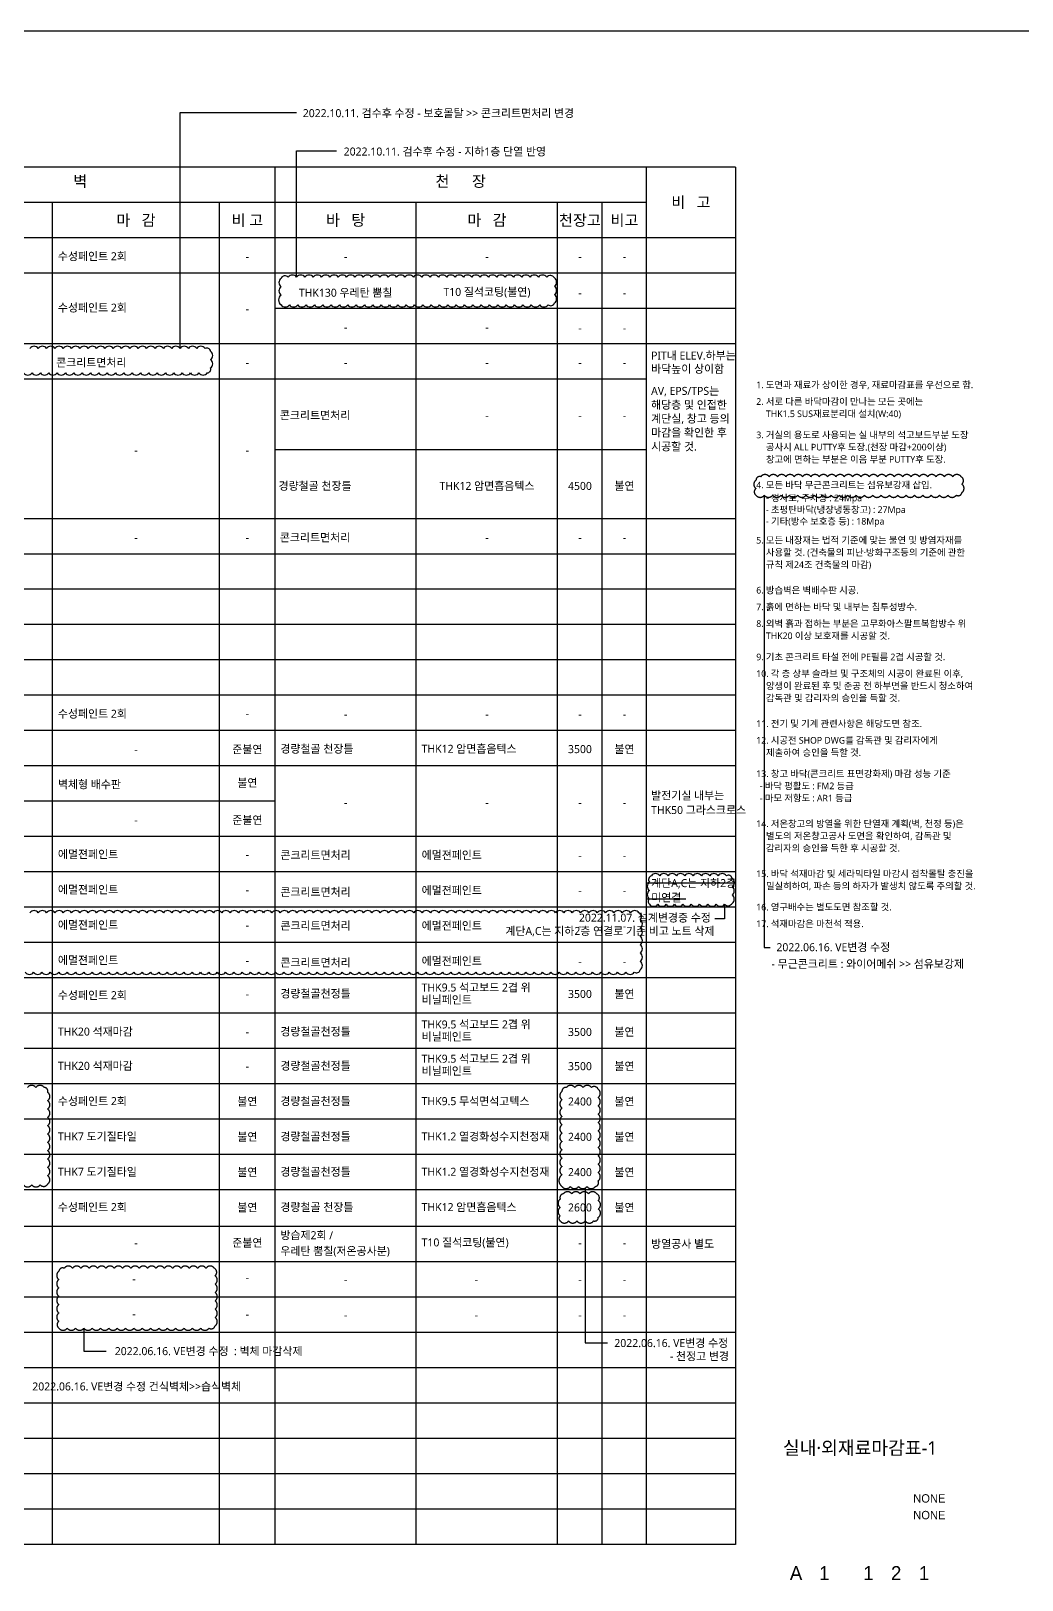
# Model space of a CAD drawing. Header units: millimetres. Extents: x 14892468 to 15300900, y -3565850 to -3401345.
# Drawn here: x 15115226 to 15118790, y -3406918 to -3401345 of the extents above; entities that cross this region are included whole.
import ezdxf
from ezdxf.enums import TextEntityAlignment as Align

# ---------------------------------------------------------------- set-up
doc = ezdxf.new("R2010")
doc.units = ezdxf.units.MM
doc.header["$LTSCALE"] = 100
doc.header["$MEASUREMENT"] = 0
doc.linetypes.add('ACAD_ISO03W100', pattern=[30, 12, -18])
doc.layers.get('0').update_dxf_attribs({"linetype": 'CONTINUOUS'})
doc.layers.get('Defpoints').update_dxf_attribs({"color": 171, "linetype": 'CONTINUOUS'})
for name, color, linetype in [('2', 7, 'CONTINUOUS'), ('9', 2, 'CONTINUOUS'), ('sol', 254, 'CONTINUOUS'), ('TEXT', 3, 'CONTINUOUS'), ('TEXT(MIN)', 7, 'CONTINUOUS'), ('TEXT-TITLE', 6, 'CONTINUOUS'), ('TEXT-기입', 6, 'CONTINUOUS')]:
    doc.layers.add(name, color=color, linetype=linetype)
doc.layers.add('check', color=30, linetype='CONTINUOUS', plot=False)
doc.layers.add('VE변경사항적용-20220616', color=10, linetype='CONTINUOUS', plot=False)
doc.styles.add('CGS', font='cgse', dxfattribs={"bigfont": 'cgs'})
doc.styles.add('나눔바른고딕', font='NanumBarunGothic.ttf')

# ---------------------------------------------------------------- blocks, each defined once
blk = doc.blocks.new('gfdeafdsaf')
at = {"layer": 'TEXT(MIN)', "style": '나눔바른고딕'}
for s, p in [('1. 도면과 재료가 상이한 경우, 재료마감표를 우선으로 함.', (15502606, -2335323)), ('2. 서로 다른 바닥마감이 만나는 모든 곳에는', (15502606, -2338323)), ('THK1.5 SUS재료분리대 설치(W:40)', (15504346, -2340523)), ('3. 거실의 용도로 사용되는 실 내부의 석고보드부분 도장', (15502606, -2344323)), ('공사시 ALL PUTTY후 도장.(천장 마감+200이상)', (15504346, -2346523)), ('창고에 면하는 부분은 이음 부분 PUTTY후 도장.', (15504346, -2348723)), ('4. 모든 바닥 무근콘크리트는 섬유보강재 삽입.', (15502606, -2353323)), ('- 경사로, 주차장 : 24Mpa', (15504346, -2355666)), ('- 초평탄바닥(냉장냉동창고) : 27Mpa', (15504346, -2357766)), ('- 기타(방수 보호층 등) : 18Mpa', (15504346, -2359866)), ('5. 모든 내장재는 법적 기준에 맞는 불연 및 방염자재를', (15502606, -2363266)), ('사용할 것. (건축물의 피난·방화구조등의 기준에 관한', (15504346, -2365466)), ('규칙 제24조 건축물의 마감)', (15504346, -2367666)), ('6. 방습벽은 벽배수판 시공.', (15502606, -2372266)), ('7. 흙에 면하는 바닥 및 내부는 침투성방수.', (15502606, -2375266)), ('8. 외벽 흙과 접하는 부분은 고무화아스팔트복합방수 위', (15502606, -2378266)), ('THK20 이상 보호재를 시공할 것.', (15504346, -2380466)), ('9. 기초 콘크리트 타설 전에 PE필름 2겹 시공할 것.', (15502606, -2384266)), ('10. 각 층 상부 슬라브 및 구조체의 시공이 완료된 이후,', (15502606, -2387266)), ('감독관 및 감리자의 승인을 득할 것.', (15504346, -2391666)), ('양생이 완료된 후 및 준공 전 하부면을 반드시 청소하여', (15504346, -2389466)), ('11. 전기 및 기계 관련사항은 해당도면 참조.', (15502606, -2396266)), ('12. 시공전 SHOP DWG를 감독관 및 감리자에게', (15502606, -2399266)), ('제출하여 승인을 득할 것.', (15504346, -2401466)), ('13. 창고 바닥(콘크리트 표면강화제) 마감 성능 기준', (15502606, -2405266)), ('- 바닥 평활도 : FM2 등급', (15503239, -2407466)), ('- 마모 저항도 : AR1 등급', (15503239, -2409666)), ('14. 저온창고의 방열을 위한 단열재 계획(벽, 천정 등)은', (15502606, -2414266)), ('별도의 저온창고공사 도면을 확인하여, 감독관 및 ', (15504346, -2416466)), ('감리자의 승인을 득한 후 시공할 것.', (15504346, -2418666)), ('15. 바닥 석재마감 및 세라믹타일 마감시 접착몰탈 충진을', (15502606, -2423266)), ('밀실히하여, 파손 등의 하자가 발생치 않도록 주의할 것.', (15504346, -2425466)), ('16. 영구배수는 별도도면 참조할 것.', (15502606, -2429266)), ('17. 석재마감은 마천석 적용.', (15502606, -2432266))]:
    blk.add_text(s, height=1200, dxfattribs=at).set_placement(p, align=Align.MIDDLE_LEFT)

msp = doc.modelspace()

# ---------------------------------------------------------------- linework, layer by layer
at = {"layer": '2'}
for p, q in [((15116104, -3406790.5), (15116104, -3401835.2)), ((15117440, -3406790.5), (15117440, -3401835.2)), ((15117440, -3401962.2), (15111904, -3401962.2)), ((15115304, -3406790.5), (15115304, -3401962.2)), ((15115904, -3406790.5), (15115904, -3401962.2)), ((15116612, -3406790.5), (15116612, -3401962.2)), ((15117120, -3406790.5), (15117120, -3401962.2)), ((15117280, -3406790.5), (15117280, -3401962.2)), ((15117760, -3402089.3), (15110795.5, -3402089.3)), ((15117760, -3403735.2), (15110795.5, -3403735.2))]:
    msp.add_line(p, q, dxfattribs=at)
at = {"layer": '9'}
for p, q in [((15117760, -3401835.2), (15110795.5, -3401835.2)), ((15117760, -3406790.5), (15110795.5, -3406790.5))]:
    msp.add_line(p, q, dxfattribs=at)
at = {"layer": 'check'}
for p, q in [((15115762.3, -3402487.5), (15115762.3, -3401638.5)), ((15115762.3, -3401638.5), (15116181.3, -3401638.5)), ((15116181.3, -3402231.1), (15116181.3, -3401776.6)), ((15116181.3, -3401776.6), (15116324.6, -3401776.6)), ((15117720.5, -3404486.7), (15117720.5, -3404539)), ((15117720.5, -3404539), (15117686.1, -3404539))]:
    msp.add_line(p, q, dxfattribs=at)
for points in [[(15116125.6, -3402330.3, 0.520567), (15116155.6, -3402330.3, 0.520567), (15116185.6, -3402330.3, 0.520567), (15116215.6, -3402330.3, 0.520567), (15116245.6, -3402330.3, 0.520567), (15116275.6, -3402330.3, 0.520567), (15116305.6, -3402330.3, 0.520567), (15116335.6, -3402330.3, 0.520567), (15116365.6, -3402330.3, 0.520567), (15116395.6, -3402330.3, 0.520567), (15116425.6, -3402330.3, 0.520567), (15116455.6, -3402330.3, 0.520567), (15116485.6, -3402330.3, 0.520567), (15116515.6, -3402330.3, 0.520567), (15116545.6, -3402330.3, 0.520567), (15116575.6, -3402330.3, 0.520567), (15116605.6, -3402330.3, 0.520567), (15116635.6, -3402330.3, 0.520567), (15116665.6, -3402330.3, 0.520567), (15116695.6, -3402330.3, 0.520567), (15116725.6, -3402330.3, 0.520567), (15116755.6, -3402330.3, 0.520567), (15116785.6, -3402330.3, 0.520567), (15116815.6, -3402330.3, 0.520567), (15116845.6, -3402330.3, 0.520567), (15116875.6, -3402330.3, 0.520567), (15116905.6, -3402330.3, 0.520567), (15116935.6, -3402330.3, 0.520567), (15116965.6, -3402330.3, 0.520567), (15116995.6, -3402330.3, 0.520567), (15117025.6, -3402330.3, 0.520567), (15117055.6, -3402330.3, 0.520567), (15117085.6, -3402330.3, 0.520567), (15117108.8, -3402323.6, 0.520567), (15117108.8, -3402293.6, 0.520567), (15117108.8, -3402263.6, 0.520567), (15117108.8, -3402233.6, 0.520567), (15117081.3, -3402231.1, 0.520567), (15117051.3, -3402231.1, 0.520567), (15117021.3, -3402231.1, 0.520567), (15116991.3, -3402231.1, 0.520567), (15116961.3, -3402231.1, 0.520567), (15116931.3, -3402231.1, 0.520567), (15116901.3, -3402231.1, 0.520567), (15116871.3, -3402231.1, 0.520567), (15116841.3, -3402231.1, 0.520567), (15116811.3, -3402231.1, 0.520567), (15116781.3, -3402231.1, 0.520567), (15116751.3, -3402231.1, 0.520567), (15116721.3, -3402231.1, 0.520567), (15116691.3, -3402231.1, 0.520567), (15116661.3, -3402231.1, 0.520567), (15116631.3, -3402231.1, 0.520567), (15116601.3, -3402231.1, 0.520567), (15116571.3, -3402231.1, 0.520567), (15116541.3, -3402231.1, 0.520567), (15116511.3, -3402231.1, 0.520567), (15116481.3, -3402231.1, 0.520567), (15116451.3, -3402231.1, 0.520567), (15116421.3, -3402231.1, 0.520567), (15116391.3, -3402231.1, 0.520567), (15116361.3, -3402231.1, 0.520567), (15116331.3, -3402231.1, 0.520567), (15116301.3, -3402231.1, 0.520567), (15116271.3, -3402231.1, 0.520567), (15116241.3, -3402231.1, 0.520567), (15116211.3, -3402231.1, 0.520567), (15116181.3, -3402231.1, 0.520567), (15116151.3, -3402231.1, 0.520567), (15116125.6, -3402235.4, 0.520567), (15116125.6, -3402265.4, 0.520567), (15116125.6, -3402295.4, 0.520567)], [(15117450.5, -3404486.7, 0.520567), (15117480.5, -3404486.7, 0.520567), (15117510.5, -3404486.7, 0.520567), (15117540.5, -3404486.7, 0.520567), (15117570.5, -3404486.7, 0.520567), (15117600.5, -3404486.7, 0.520567), (15117630.5, -3404486.7, 0.520567), (15117660.5, -3404486.7, 0.520567), (15117690.5, -3404486.7, 0.520567), (15117720.5, -3404486.7, 0.520567), (15117747.7, -3404483.9, 0.520567), (15117747.7, -3404453.9, 0.520567), (15117747.7, -3404423.9, 0.520567), (15117747.7, -3404393.9, 0.520567), (15117727.2, -3404384.4, 0.520567), (15117697.2, -3404384.4, 0.520567), (15117667.2, -3404384.4, 0.520567), (15117637.2, -3404384.4, 0.520567), (15117607.2, -3404384.4, 0.520567), (15117577.2, -3404384.4, 0.520567), (15117547.2, -3404384.4, 0.520567), (15117517.2, -3404384.4, 0.520567), (15117487.2, -3404384.4, 0.520567), (15117457.2, -3404384.4, 0.520567), (15117450.5, -3404407.6, 0.520567), (15117450.5, -3404437.6, 0.520567), (15117450.5, -3404467.6, 0.520567)]]:
    msp.add_lwpolyline(points, format="xyb", close=True, dxfattribs=at)
for points in [[(15115200, -3402575.4, 0.520567), (15115230, -3402575.4, 0.520567), (15115260, -3402575.4, 0.520567), (15115290, -3402575.4, 0.520567), (15115320, -3402575.4, 0.520567), (15115350, -3402575.4, 0.520567), (15115380, -3402575.4, 0.520567), (15115410, -3402575.4, 0.520567), (15115440, -3402575.4, 0.520567), (15115470, -3402575.4, 0.520567), (15115500, -3402575.4, 0.520567), (15115530, -3402575.4, 0.520567), (15115560, -3402575.4, 0.520567), (15115590, -3402575.4, 0.520567), (15115620, -3402575.4, 0.520567), (15115650, -3402575.4, 0.520567), (15115680, -3402575.4, 0.520567), (15115710, -3402575.4, 0.520567), (15115740, -3402575.4, 0.520567), (15115770, -3402575.4, 0.520567), (15115800, -3402575.4, 0.520567), (15115830, -3402575.4, 0.520567), (15115860, -3402575.4, 0.520567), (15115872.3, -3402557.6, 0.520567), (15115872.3, -3402527.6, 0.520567), (15115872.3, -3402497.6, 0.520567), (15115852.3, -3402487.5, 0.520567), (15115822.3, -3402487.5, 0.520567), (15115792.3, -3402487.5, 0.520567), (15115762.3, -3402487.5, 0.520567), (15115732.3, -3402487.5, 0.520567), (15115702.3, -3402487.5, 0.520567), (15115672.3, -3402487.5, 0.520567), (15115642.3, -3402487.5, 0.520567), (15115612.3, -3402487.5, 0.520567), (15115582.3, -3402487.5, 0.520567), (15115552.3, -3402487.5, 0.520567), (15115522.3, -3402487.5, 0.520567), (15115492.3, -3402487.5, 0.520567), (15115462.3, -3402487.5, 0.520567), (15115432.3, -3402487.5, 0.520567), (15115402.3, -3402487.5, 0.520567), (15115372.3, -3402487.5, 0.520567), (15115342.3, -3402487.5, 0.520567), (15115312.3, -3402487.5, 0.520567), (15115282.3, -3402487.5, 0.520567), (15115252.3, -3402487.5, 0.520567), (15115222.3, -3402487.5, 0.520567)], [(15115205.9, -3404731.6, 0.520567), (15115235.9, -3404731.6, 0.520567), (15115265.9, -3404731.6, 0.520567), (15115295.9, -3404731.6, 0.520567), (15115325.9, -3404731.6, 0.520567), (15115355.9, -3404731.6, 0.520567), (15115385.9, -3404731.6, 0.520567), (15115415.9, -3404731.6, 0.520567), (15115445.9, -3404731.6, 0.520567), (15115475.9, -3404731.6, 0.520567), (15115505.9, -3404731.6, 0.520567), (15115535.9, -3404731.6, 0.520567), (15115565.9, -3404731.6, 0.520567), (15115595.9, -3404731.6, 0.520567), (15115625.9, -3404731.6, 0.520567), (15115655.9, -3404731.6, 0.520567), (15115685.9, -3404731.6, 0.520567), (15115715.9, -3404731.6, 0.520567), (15115745.9, -3404731.6, 0.520567), (15115775.9, -3404731.6, 0.520567), (15115805.9, -3404731.6, 0.520567), (15115835.9, -3404731.6, 0.520567), (15115865.9, -3404731.6, 0.520567), (15115895.9, -3404731.6, 0.520567), (15115925.9, -3404731.6, 0.520567), (15115955.9, -3404731.6, 0.520567), (15115985.9, -3404731.6, 0.520567), (15116015.9, -3404731.6, 0.520567), (15116045.9, -3404731.6, 0.520567), (15116075.9, -3404731.6, 0.520567), (15116105.9, -3404731.6, 0.520567), (15116135.9, -3404731.6, 0.520567), (15116165.9, -3404731.6, 0.520567), (15116195.9, -3404731.6, 0.520567), (15116225.9, -3404731.6, 0.520567), (15116255.9, -3404731.6, 0.520567), (15116285.9, -3404731.6, 0.520567), (15116315.9, -3404731.6, 0.520567), (15116345.9, -3404731.6, 0.520567), (15116375.9, -3404731.6, 0.520567), (15116405.9, -3404731.6, 0.520567), (15116435.9, -3404731.6, 0.520567), (15116465.9, -3404731.6, 0.520567), (15116495.9, -3404731.6, 0.520567), (15116525.9, -3404731.6, 0.520567), (15116555.9, -3404731.6, 0.520567), (15116585.9, -3404731.6, 0.520567), (15116615.9, -3404731.6, 0.520567), (15116645.9, -3404731.6, 0.520567), (15116675.9, -3404731.6, 0.520567), (15116705.9, -3404731.6, 0.520567), (15116735.9, -3404731.6, 0.520567), (15116765.9, -3404731.6, 0.520567), (15116795.9, -3404731.6, 0.520567), (15116825.9, -3404731.6, 0.520567), (15116855.9, -3404731.6, 0.520567), (15116885.9, -3404731.6, 0.520567), (15116915.9, -3404731.6, 0.520567), (15116945.9, -3404731.6, 0.520567), (15116975.9, -3404731.6, 0.520567), (15117005.9, -3404731.6, 0.520567), (15117035.9, -3404731.6, 0.520567), (15117065.9, -3404731.6, 0.520567), (15117095.9, -3404731.6, 0.520567), (15117125.9, -3404731.6, 0.520567), (15117155.9, -3404731.6, 0.520567), (15117185.9, -3404731.6, 0.520567), (15117215.9, -3404731.6, 0.520567), (15117245.9, -3404731.6, 0.520567), (15117275.9, -3404731.6, 0.520567), (15117305.9, -3404731.6, 0.520567), (15117335.9, -3404731.6, 0.520567), (15117365.9, -3404731.6, 0.520567), (15117395.9, -3404731.6, 0.520567), (15117417.2, -3404722.9, 0.520567), (15117417.2, -3404692.9, 0.520567), (15117417.2, -3404662.9, 0.520567), (15117417.2, -3404632.9, 0.520567), (15117417.2, -3404602.9, 0.520567), (15117417.2, -3404572.9, 0.520567), (15117417.2, -3404542.9, 0.520567), (15117412.5, -3404517.6, 0.520567), (15117382.5, -3404517.6, 0.520567), (15117352.5, -3404517.6, 0.520567), (15117322.5, -3404517.6, 0.520567), (15117292.5, -3404517.6, 0.520567), (15117262.5, -3404517.6, 0.520567), (15117232.5, -3404517.6, 0.520567), (15117202.5, -3404517.6, 0.520567), (15117172.5, -3404517.6, 0.520567), (15117142.5, -3404517.6, 0.520567), (15117112.5, -3404517.6, 0.520567), (15117082.5, -3404517.6, 0.520567), (15117052.5, -3404517.6, 0.520567), (15117022.5, -3404517.6, 0.520567), (15116992.5, -3404517.6, 0.520567), (15116962.5, -3404517.6, 0.520567), (15116932.5, -3404517.6, 0.520567), (15116902.5, -3404517.6, 0.520567), (15116872.5, -3404517.6, 0.520567), (15116842.5, -3404517.6, 0.520567), (15116812.5, -3404517.6, 0.520567), (15116782.5, -3404517.6, 0.520567), (15116752.5, -3404517.6, 0.520567), (15116722.5, -3404517.6, 0.520567), (15116692.5, -3404517.6, 0.520567), (15116662.5, -3404517.6, 0.520567), (15116632.5, -3404517.6, 0.520567), (15116602.5, -3404517.6, 0.520567), (15116572.5, -3404517.6, 0.520567), (15116542.5, -3404517.6, 0.520567), (15116512.5, -3404517.6, 0.520567), (15116482.5, -3404517.6, 0.520567), (15116452.5, -3404517.6, 0.520567), (15116422.5, -3404517.6, 0.520567), (15116392.5, -3404517.6, 0.520567), (15116362.5, -3404517.6, 0.520567), (15116332.5, -3404517.6, 0.520567), (15116302.5, -3404517.6, 0.520567), (15116272.5, -3404517.6, 0.520567), (15116242.5, -3404517.6, 0.520567), (15116212.5, -3404517.6, 0.520567), (15116182.5, -3404517.6, 0.520567), (15116152.5, -3404517.6, 0.520567), (15116122.5, -3404517.6, 0.520567), (15116092.5, -3404517.6, 0.520567), (15116062.5, -3404517.6, 0.520567), (15116032.5, -3404517.6, 0.520567), (15116002.5, -3404517.6, 0.520567), (15115972.5, -3404517.6, 0.520567), (15115942.5, -3404517.6, 0.520567), (15115912.5, -3404517.6, 0.520567), (15115882.5, -3404517.6, 0.520567), (15115852.5, -3404517.6, 0.520567), (15115822.5, -3404517.6, 0.520567), (15115792.5, -3404517.6, 0.520567), (15115762.5, -3404517.6, 0.520567), (15115732.5, -3404517.6, 0.520567), (15115702.5, -3404517.6, 0.520567), (15115672.5, -3404517.6, 0.520567), (15115642.5, -3404517.6, 0.520567), (15115612.5, -3404517.6, 0.520567), (15115582.5, -3404517.6, 0.520567), (15115552.5, -3404517.6, 0.520567), (15115522.5, -3404517.6, 0.520567), (15115492.5, -3404517.6, 0.520567), (15115462.5, -3404517.6, 0.520567), (15115432.5, -3404517.6, 0.520567), (15115402.5, -3404517.6, 0.520567), (15115372.5, -3404517.6, 0.520567), (15115342.5, -3404517.6, 0.520567), (15115312.5, -3404517.6, 0.520567), (15115282.5, -3404517.6, 0.520567), (15115252.5, -3404517.6, 0.520567), (15115222.5, -3404517.6, 0.520567)]]:
    msp.add_lwpolyline(points, format="xyb", dxfattribs=at)
at = {"layer": 'Defpoints', "ltscale": 0.1}
for p, q in [((14893166, -3401345.2), (15300899.7, -3401345.2)), ((15117760, -3401835.2), (15117760, -3406790.5))]:
    msp.add_line(p, q, dxfattribs=at)
at = {"layer": 'Defpoints'}
for p, q in [((15117440, -3404410.2), (15117760, -3404410.2)), ((15117440, -3404467), (15117580.7, -3404467))]:
    msp.add_line(p, q, dxfattribs=at)
at = {"layer": 'sol', "color": 8}
for p, q in [((15117760, -3402216.3), (15111100, -3402216.3)), ((15117760, -3402343.4), (15116104, -3402343.4)), ((15117760, -3402470.5), (15111100, -3402470.5)), ((15117440, -3402597.5), (15111100, -3402597.5)), ((15117440, -3402851.6), (15116104, -3402851.6)), ((15117760, -3403099.9), (15111100, -3403099.9)), ((15117760, -3403227), (15111100, -3403227)), ((15117760, -3403354), (15111100, -3403354)), ((15117760, -3403481.1), (15111100, -3403481.1)), ((15117760, -3403608.1), (15111100, -3403608.1)), ((15117760, -3403862.2), (15111100, -3403862.2)), ((15117760, -3403989.3), (15111100, -3403989.3)), ((15116104, -3404116.4), (15111100, -3404116.4)), ((15117760, -3404243.4), (15111100, -3404243.4)), ((15117760, -3404370.5), (15111504, -3404370.5)), ((15117760, -3404497.5), (15111504, -3404497.5)), ((15117760, -3404624.6), (15111504, -3404624.6)), ((15117760, -3404751.7), (15111100, -3404751.7)), ((15117760, -3404878.7), (15111904, -3404878.7)), ((15117760, -3405005.8), (15111100, -3405005.8)), ((15117760, -3405132.8), (15111100, -3405132.8)), ((15117760, -3405259.9), (15111504, -3405259.9)), ((15117760, -3405387), (15111100, -3405387)), ((15117760, -3405514), (15111100, -3405514)), ((15117760, -3405646.9), (15111100, -3405646.9)), ((15117760, -3405774), (15111100, -3405774)), ((15117760, -3405901.1), (15111100, -3405901.1)), ((15117760, -3406028.1), (15111100, -3406028.1)), ((15117760, -3406155.2), (15111100, -3406155.2)), ((15117760, -3406282.2), (15111100, -3406282.2)), ((15117760, -3406409.3), (15111100, -3406409.3)), ((15117760, -3406536.4), (15111100, -3406536.4)), ((15117760, -3406663.4), (15111100, -3406663.4))]:
    msp.add_line(p, q, dxfattribs=at)
at = {"layer": 'VE변경사항적용-20220616', "linetype": 'ACAD_ISO03W100'}
for points in [[(15117833.5, -3403015.3, 0.520567), (15117863.5, -3403015.3, 0.520567), (15117893.5, -3403015.3, 0.520567), (15117923.5, -3403015.3, 0.520567), (15117953.5, -3403015.3, 0.520567), (15117983.5, -3403015.3, 0.520567), (15118013.5, -3403015.3, 0.520567), (15118043.5, -3403015.3, 0.520567), (15118073.5, -3403015.3, 0.520567), (15118103.5, -3403015.3, 0.520567), (15118133.5, -3403015.3, 0.520567), (15118163.5, -3403015.3, 0.520567), (15118193.5, -3403015.3, 0.520567), (15118223.5, -3403015.3, 0.520567), (15118253.5, -3403015.3, 0.520567), (15118283.5, -3403015.3, 0.520567), (15118313.5, -3403015.3, 0.520567), (15118343.5, -3403015.3, 0.520567), (15118373.5, -3403015.3, 0.520567), (15118403.5, -3403015.3, 0.520567), (15118433.5, -3403015.3, 0.520567), (15118463.5, -3403015.3, 0.520567), (15118493.5, -3403015.3, 0.520567), (15118523.5, -3403015.3, 0.520567), (15118553.5, -3403015.3, 0.520567), (15118574, -3403005.8, 0.520567), (15118574, -3402975.8, 0.520567), (15118571, -3402948.8, 0.520567), (15118541, -3402948.8, 0.520567), (15118511, -3402948.8, 0.520567), (15118481, -3402948.8, 0.520567), (15118451, -3402948.8, 0.520567), (15118421, -3402948.8, 0.520567), (15118391, -3402948.8, 0.520567), (15118361, -3402948.8, 0.520567), (15118331, -3402948.8, 0.520567), (15118301, -3402948.8, 0.520567), (15118271, -3402948.8, 0.520567), (15118241, -3402948.8, 0.520567), (15118211, -3402948.8, 0.520567), (15118181, -3402948.8, 0.520567), (15118151, -3402948.8, 0.520567), (15118121, -3402948.8, 0.520567), (15118091, -3402948.8, 0.520567), (15118061, -3402948.8, 0.520567), (15118031, -3402948.8, 0.520567), (15118001, -3402948.8, 0.520567), (15117971, -3402948.8, 0.520567), (15117941, -3402948.8, 0.520567), (15117911, -3402948.8, 0.520567), (15117881, -3402948.8, 0.520567), (15117851, -3402948.8, 0.520567), (15117833.5, -3402961.3, 0.520567), (15117833.5, -3402991.3, 0.520567)], [(15117135.8, -3405502.4, 0.520567), (15117165.8, -3405502.4, 0.520567), (15117195.8, -3405502.4, 0.520567), (15117225.8, -3405502.4, 0.520567), (15117255.8, -3405502.4, 0.520567), (15117265.9, -3405482.5, 0.520567), (15117265.9, -3405452.5, 0.520567), (15117265.9, -3405422.5, 0.520567), (15117265.9, -3405392.5, 0.520567), (15117265.9, -3405362.5, 0.520567), (15117265.9, -3405332.5, 0.520567), (15117265.9, -3405302.5, 0.520567), (15117265.9, -3405272.5, 0.520567), (15117265.9, -3405242.5, 0.520567), (15117265.9, -3405212.5, 0.520567), (15117265.9, -3405182.5, 0.520567), (15117265.9, -3405152.5, 0.520567), (15117241.8, -3405146.6, 0.520567), (15117211.8, -3405146.6, 0.520567), (15117181.8, -3405146.6, 0.520567), (15117151.8, -3405146.6, 0.520567), (15117135.8, -3405160.6, 0.520567), (15117135.8, -3405190.6, 0.520567), (15117135.8, -3405220.6, 0.520567), (15117135.8, -3405250.6, 0.520567), (15117135.8, -3405280.6, 0.520567), (15117135.8, -3405310.6, 0.520567), (15117135.8, -3405340.6, 0.520567), (15117135.8, -3405370.6, 0.520567), (15117135.8, -3405400.6, 0.520567), (15117135.8, -3405430.6, 0.520567), (15117135.8, -3405460.6, 0.520567)], [(15117129.5, -3405626.4, 0.520567), (15117159.5, -3405626.4, 0.520567), (15117189.5, -3405626.4, 0.520567), (15117219.5, -3405626.4, 0.520567), (15117249.5, -3405626.4, 0.520567), (15117266.5, -3405613.4, 0.520567), (15117266.5, -3405583.4, 0.520567), (15117266.5, -3405553.4, 0.520567), (15117260.8, -3405529.1, 0.520567), (15117230.8, -3405529.1, 0.520567), (15117200.8, -3405529.1, 0.520567), (15117170.8, -3405529.1, 0.520567), (15117140.8, -3405529.1, 0.520567), (15117129.5, -3405547.9, 0.520567), (15117129.5, -3405577.9, 0.520567), (15117129.5, -3405607.9, 0.520567)], [(15115326.6, -3406012, 0.520567), (15115356.6, -3406012, 0.520567), (15115386.6, -3406012, 0.520567), (15115416.6, -3406012, 0.520567), (15115446.6, -3406012, 0.520567), (15115476.6, -3406012, 0.520567), (15115506.6, -3406012, 0.520567), (15115536.6, -3406012, 0.520567), (15115566.6, -3406012, 0.520567), (15115596.6, -3406012, 0.520567), (15115626.6, -3406012, 0.520567), (15115656.6, -3406012, 0.520567), (15115686.6, -3406012, 0.520567), (15115716.6, -3406012, 0.520567), (15115746.6, -3406012, 0.520567), (15115776.6, -3406012, 0.520567), (15115806.6, -3406012, 0.520567), (15115836.6, -3406012, 0.520567), (15115866.6, -3406012, 0.520567), (15115888.5, -3406003.9, 0.520567), (15115888.5, -3405973.9, 0.520567), (15115888.5, -3405943.9, 0.520567), (15115888.5, -3405913.9, 0.520567), (15115888.5, -3405883.9, 0.520567), (15115888.5, -3405853.9, 0.520567), (15115888.5, -3405823.9, 0.520567), (15115885.7, -3405796.7, 0.520567), (15115855.7, -3405796.7, 0.520567), (15115825.7, -3405796.7, 0.520567), (15115795.7, -3405796.7, 0.520567), (15115765.7, -3405796.7, 0.520567), (15115735.7, -3405796.7, 0.520567), (15115705.7, -3405796.7, 0.520567), (15115675.7, -3405796.7, 0.520567), (15115645.7, -3405796.7, 0.520567), (15115615.7, -3405796.7, 0.520567), (15115585.7, -3405796.7, 0.520567), (15115555.7, -3405796.7, 0.520567), (15115525.7, -3405796.7, 0.520567), (15115495.7, -3405796.7, 0.520567), (15115465.7, -3405796.7, 0.520567), (15115435.7, -3405796.7, 0.520567), (15115405.7, -3405796.7, 0.520567), (15115375.7, -3405796.7, 0.520567), (15115345.7, -3405796.7, 0.520567), (15115326.6, -3405807.5, 0.520567), (15115326.6, -3405837.5, 0.520567), (15115326.6, -3405867.5, 0.520567), (15115326.6, -3405897.5, 0.520567), (15115326.6, -3405927.5, 0.520567), (15115326.6, -3405957.5, 0.520567), (15115326.6, -3405987.5, 0.520567)]]:
    msp.add_lwpolyline(points, format="xyb", close=True, dxfattribs=at)
at = {"layer": 'VE변경사항적용-20220616'}
for points in [[(15117863.5, -3403015.3), (15117863.5, -3404642.6), (15117884.9, -3404642.6)], [(15117219.5, -3405508), (15117219.5, -3406065.5), (15117300.1, -3406065.5)], [(15115416.6, -3406012), (15115416.6, -3406094.6), (15115497.1, -3406094.6)]]:
    msp.add_lwpolyline(points, dxfattribs=at)
at = {"layer": 'VE변경사항적용-20220616', "linetype": 'ACAD_ISO03W100'}
msp.add_lwpolyline([(15115199.3, -3405496.4, 0.520567), (15115229.3, -3405496.4, 0.520567), (15115259.3, -3405496.4, 0.520567), (15115286.5, -3405493.7, 0.520567), (15115286.5, -3405463.7, 0.520567), (15115286.5, -3405433.7, 0.520567), (15115286.5, -3405403.7, 0.520567), (15115286.5, -3405373.7, 0.520567), (15115286.5, -3405343.7, 0.520567), (15115286.5, -3405313.7, 0.520567), (15115286.5, -3405283.7, 0.520567), (15115286.5, -3405253.7, 0.520567), (15115286.5, -3405223.7, 0.520567), (15115286.5, -3405193.7, 0.520567), (15115286.5, -3405163.7, 0.520567), (15115273.8, -3405146.4, 0.520567), (15115243.8, -3405146.4, 0.520567), (15115213.8, -3405146.4, 0.520567)], format="xyb", dxfattribs=at)

# ---------------------------------------------------------------- block references
at = {"xscale": 0.01999999999999955, "yscale": 0.01999999999999955, "zscale": 0.01999999999999955}
msp.add_blockref('gfdeafdsaf', (14807782.4, -3355911.9), dxfattribs=at)

# ---------------------------------------------------------------- texts
at = {"layer": 'check', "style": '나눔바른고딕'}
for s, p in [('2022.10.11. 검수후 수정 - 보호몰탈 >> 콘크리트면처리 변경', (15116691.6, -3401640.8)), ('2022.10.11. 검수후 수정 - 지하1층 단열 반영', (15116714.7, -3401778.9)), ('2022.11.07. 설계변경중 수정', (15117434.1, -3404535.5)), ('계단A,C는 지하2층 연결로 기존 비고 노트 삭제', (15117308.2, -3404583.3))]:
    msp.add_text(s, height=28.8, dxfattribs=at).set_placement(p, align=Align.MIDDLE_CENTER)
at = {"layer": 'Defpoints', "style": '나눔바른고딕'}
for s, p in [('계단A,C는 지하2층', (15117456.4, -3404425.4)), ('미연결', (15117456.4, -3404477.5))]:
    msp.add_text(s, height=28.8, dxfattribs=at).set_placement(p)
at = {"layer": 'TEXT', "style": '나눔바른고딕'}
for s, p in [('벽', (15115403.5, -3401885.8)), ('천      장', (15116771.5, -3401885.8)), ('비   고', (15117599.7, -3401961.4)), ('마   감', (15115604.1, -3402025.9)), ('비 고', (15116004.5, -3402025.9)), ('바   탕', (15116358, -3402025.7)), ('마   감', (15116866, -3402025.7)), ('천장고', (15117200.5, -3402025.9)), ('비고', (15117360.5, -3402025.9))]:
    msp.add_text(s, height=40, dxfattribs=at).set_placement(p, align=Align.MIDDLE_CENTER)
at = {"layer": 'TEXT-TITLE', "style": '나눔바른고딕'}
msp.add_text('실내·외재료마감표-1', height=48, dxfattribs=at).set_placement((15118207.7, -3406466.9), align=Align.CENTER)
at = {"layer": 'TEXT-기입', "style": '나눔바른고딕'}
for s, p in [('수성페인트 2회', (15115323.2, -3402170.1)), ('수성페인트 2회', (15115323.2, -3402355.1)), ('PIT내 ELEV.하부는', (15117456.4, -3402527.3)), ('바닥높이 상이함', (15117456.4, -3402575.3)), ('AV, EPS/TPS는', (15117456.4, -3402654.5)), ('해당층 및 인접한', (15117456.4, -3402704.5)), ('계단실, 창고 등의', (15117456.4, -3402754.5)), ('마감을 확인한 후', (15117456.4, -3402804.5)), ('시공할 것.', (15117456.4, -3402854.5)), ('수성페인트 2회', (15115323.2, -3403816.1)), ('경량철골 천장틀', (15116123.2, -3403942.1)), ('THK12 암면흡음텍스', (15116631.2, -3403942.1)), ('벽체형 배수판', (15115323.2, -3404070.2)), ('발전기실 내부는', (15117456.4, -3404110.2)), ('THK50 그라스크로스', (15117456.4, -3404162.3)), ('에멀젼페인트', (15115323.2, -3404321.5)), ('콘크리트면처리', (15116123.2, -3404324.5)), ('에멀젼페인트', (15116631.2, -3404324.3)), ('에멀젼페인트', (15115323.2, -3404448.6)), ('콘크리트면처리', (15116123.2, -3404457.2)), ('에멀젼페인트', (15116631.2, -3404451.3)), ('에멀젼페인트', (15115323.2, -3404575.7)), ('콘크리트면처리', (15116123.2, -3404578.6)), ('에멀젼페인트', (15116631.2, -3404578.4)), ('에멀젼페인트', (15115323.2, -3404702.7)), ('에멀젼페인트', (15116631.2, -3404705.5)), ('콘크리트면처리', (15116123.2, -3404711.3)), ('THK9.5 석고보드 2겹 위', (15116631.2, -3404801)), ('수성페인트 2회', (15115323.2, -3404828.7)), ('경량철골천정틀', (15116123.2, -3404823)), ('비닐페인트', (15116631.2, -3404845)), ('THK20 석재마감', (15115323.2, -3404959.6)), ('경량철골천정틀', (15116123.2, -3404959.6)), ('THK9.5 석고보드 2겹 위', (15116631.2, -3404933.8)), ('비닐페인트', (15116631.2, -3404977.8)), ('THK20 석재마감', (15115323.2, -3405082.8)), ('경량철골천정틀', (15116123.2, -3405082.8)), ('THK9.5 석고보드 2겹 위', (15116631.2, -3405057.1)), ('비닐페인트', (15116631.2, -3405101.1)), ('수성페인트 2회', (15115323.2, -3405209.9)), ('경량철골천정틀', (15116123.2, -3405209.9)), ('THK9.5 무석면석고텍스', (15116631.2, -3405209.9)), ('THK7 도기질타일', (15115323.2, -3405336.9)), ('경량철골천정틀', (15116123.2, -3405336.9)), ('THK1.2 열경화성수지천정재', (15116631.2, -3405336.9)), ('THK7 도기질타일', (15115323.2, -3405464)), ('경량철골천정틀', (15116123.2, -3405464)), ('THK1.2 열경화성수지천정재', (15116631.2, -3405464)), ('수성페인트 2회', (15115323.2, -3405591.1)), ('경량철골 천장틀', (15116123.2, -3405591.1)), ('THK12 암면흡음텍스', (15116631.2, -3405591.1)), ('방습제2회 /', (15116123.2, -3405692.1)), ('우레탄 뿜칠(저온공사분)', (15116123.2, -3405749)), ('T10 질석코팅(불연)', (15116631.2, -3405718.1)), ('방열공사 별도', (15117456.4, -3405723.5)), ('-', (15115590.8, -3405849.2)), ('-', (15115590.8, -3405975.3))]:
    msp.add_text(s, height=28.8, dxfattribs=at).set_placement(p)
at = {"layer": 'TEXT-기입'}
for s, height, style, p in [('-', 28.8, '나눔바른고딕', (15116004.5, -3402156.9)), ('-', 28.8, '나눔바른고딕', (15116358, -3402156.9)), ('-', 28.8, '나눔바른고딕', (15116866, -3402156.9)), ('-', 28.8, '나눔바른고딕', (15117200.5, -3402156.9)), ('-', 28.8, '나눔바른고딕', (15117360.5, -3402156.9)), ('THK130 우레탄 뿜칠', 28.8, '나눔바른고딕', (15116358, -3402286.9)), ('T10 질석코팅(불연)', 28.8, '나눔바른고딕', (15116866, -3402284)), ('-', 28.8, '나눔바른고딕', (15117200.5, -3402286.9)), ('-', 28.8, '나눔바른고딕', (15117360.5, -3402286.9)), ('-', 28.8, '나눔바른고딕', (15116004.5, -3402344.9)), ('-', 28.8, '나눔바른고딕', (15116358, -3402411.1)), ('-', 28.8, '나눔바른고딕', (15116866, -3402411.1)), ('-', 28.8, '나눔바른고딕', (15117200.5, -3402414)), ('-', 28.8, '나눔바른고딕', (15117360.5, -3402414)), ('콘크리트면처리', 28.8, '나눔바른고딕', (15115443.4, -3402538.1)), ('-', 28.8, '나눔바른고딕', (15116004.5, -3402538.1)), ('-', 28.8, '나눔바른고딕', (15116358, -3402538.1)), ('-', 28.8, '나눔바른고딕', (15116866, -3402538.1)), ('-', 28.8, '나눔바른고딕', (15117200.5, -3402538.1)), ('-', 28.8, '나눔바른고딕', (15117360.5, -3402538.1)), ('콘크리트면처리', 28.8, '나눔바른고딕', (15116247.9, -3402727.8)), ('-', 28.8, '나눔바른고딕', (15116866, -3402727.8)), ('-', 28.8, '나눔바른고딕', (15117200.5, -3402727.8)), ('-', 28.8, '나눔바른고딕', (15117360.5, -3402727.8)), ('-', 28.8, '나눔바른고딕', (15115604.1, -3402853.3)), ('-', 28.8, '나눔바른고딕', (15116004.5, -3402853.3)), ('경량철골 천장틀', 28.8, '나눔바른고딕', (15116247.9, -3402982)), ('THK12 암면흡음텍스', 28.8, '나눔바른고딕', (15116866, -3402982)), ('4500', 28.8, '나눔바른고딕', (15117200.5, -3402982)), ('불연', 28.8, '나눔바른고딕', (15117360.5, -3402982)), ('-', 28.8, '나눔바른고딕', (15115604.1, -3403167.6)), ('-', 28.8, '나눔바른고딕', (15116004.5, -3403167.6)), ('콘크리트면처리', 28.8, '나눔바른고딕', (15116247.9, -3403167.6)), ('-', 28.8, '나눔바른고딕', (15116866, -3403167.6)), ('-', 28.8, '나눔바른고딕', (15117200.5, -3403167.6)), ('-', 28.8, '나눔바른고딕', (15117360.5, -3403167.6)), ('-', 28.8, '나눔바른고딕', (15116004.5, -3403800.1)), ('-', 28.8, '나눔바른고딕', (15116358, -3403802.9)), ('-', 28.8, '나눔바른고딕', (15116866, -3403802.9)), ('-', 28.8, '나눔바른고딕', (15117200.5, -3403802.9)), ('-', 28.8, '나눔바른고딕', (15117360.5, -3403802.9)), ('-', 28.8, '나눔바른고딕', (15115604.1, -3403929.9)), ('준불연', 28.8, '나눔바른고딕', (15116004.5, -3403929.9)), ('3500', 28.8, '나눔바른고딕', (15117200.5, -3403928.9)), ('불연', 28.8, '나눔바른고딕', (15117360.5, -3403928.9)), ('불연', 28.8, '나눔바른고딕', (15116004.5, -3404050.1)), ('준불연', 28.8, '나눔바른고딕', (15116004.5, -3404184)), ('-', 28.8, '나눔바른고딕', (15116358, -3404121)), ('-', 28.8, '나눔바른고딕', (15116866, -3404121.1)), ('-', 28.8, '나눔바른고딕', (15117200.5, -3404121)), ('-', 28.8, '나눔바른고딕', (15117360.5, -3404121)), ('-', 28.8, '나눔바른고딕', (15115604.1, -3404184)), ('-', 28.8, '나눔바른고딕', (15116004.5, -3404308.3)), ('-', 28.8, '나눔바른고딕', (15117200.5, -3404311.1)), ('-', 28.8, '나눔바른고딕', (15117360.5, -3404311.1)), ('-', 28.8, '나눔바른고딕', (15116004.5, -3404435.4)), ('-', 28.8, '나눔바른고딕', (15117200.5, -3404438.2)), ('-', 28.8, '나눔바른고딕', (15117360.5, -3404438.2)), ('-', 28.8, '나눔바른고딕', (15116004.5, -3404562.5)), ('-', 28.8, '나눔바른고딕', (15117200.5, -3404565.2)), ('-', 28.8, '나눔바른고딕', (15117360.5, -3404565.2)), ('-', 28.8, '나눔바른고딕', (15116004.5, -3404689.5)), ('-', 28.8, '나눔바른고딕', (15117200.5, -3404692.3)), ('-', 28.8, '나눔바른고딕', (15117360.5, -3404692.3)), ('-', 28.8, '나눔바른고딕', (15116004.5, -3404809.8)), ('3500', 28.8, '나눔바른고딕', (15117200.5, -3404809.8)), ('불연', 28.8, '나눔바른고딕', (15117360.5, -3404809.8)), ('-', 28.8, '나눔바른고딕', (15116004.5, -3404946.4)), ('3500', 28.8, '나눔바른고딕', (15117200.5, -3404946.4)), ('불연', 28.8, '나눔바른고딕', (15117360.5, -3404946.4)), ('3500', 28.8, '나눔바른고딕', (15117200.5, -3405069.6)), ('불연', 28.8, '나눔바른고딕', (15117360.5, -3405069.6)), ('-', 28.8, '나눔바른고딕', (15116004.5, -3405069.6)), ('불연', 28.8, '나눔바른고딕', (15116004.5, -3405196.7)), ('2400', 28.8, '나눔바른고딕', (15117200.5, -3405196.7)), ('불연', 28.8, '나눔바른고딕', (15117360.5, -3405196.7)), ('불연', 28.8, '나눔바른고딕', (15116004.5, -3405323.7)), ('2400', 28.8, '나눔바른고딕', (15117200.5, -3405323.7)), ('불연', 28.8, '나눔바른고딕', (15117360.5, -3405323.7)), ('불연', 28.8, '나눔바른고딕', (15116004.5, -3405450.8)), ('2400', 28.8, '나눔바른고딕', (15117200.5, -3405450.8)), ('불연', 28.8, '나눔바른고딕', (15117360.5, -3405450.8)), ('불연', 28.8, '나눔바른고딕', (15116004.5, -3405577.9)), ('2600', 28.8, '나눔바른고딕', (15117200.5, -3405577.9)), ('불연', 28.8, '나눔바른고딕', (15117360.5, -3405577.9)), ('-', 28.8, '나눔바른고딕', (15115604.1, -3405704.9)), ('준불연', 28.8, '나눔바른고딕', (15116004.5, -3405704.9)), ('-', 28.8, '나눔바른고딕', (15117200.5, -3405704.9)), ('-', 28.8, '나눔바른고딕', (15117360.5, -3405704.9)), ('-', 28.8, '나눔바른고딕', (15116004.5, -3405830.4)), ('-', 28.8, '나눔바른고딕', (15116358, -3405837.8)), ('-', 28.8, '나눔바른고딕', (15116828.1, -3405837.8)), ('-', 28.8, '나눔바른고딕', (15117200.5, -3405837.8)), ('-', 28.8, '나눔바른고딕', (15117360.5, -3405837.8)), ('-', 28.8, '나눔바른고딕', (15116004.5, -3405962.2)), ('-', 28.8, '나눔바른고딕', (15116358, -3405964.9)), ('-', 28.8, '나눔바른고딕', (15116828.1, -3405964.9)), ('-', 28.8, '나눔바른고딕', (15117200.5, -3405964.9)), ('-', 28.8, '나눔바른고딕', (15117360.5, -3405964.9)), ('A', 50, 'CGS', (15117977.7, -3406893.4)), ('1', 50, 'CGS', (15118079, -3406893.4)), ('1', 50, 'CGS', (15118237.7, -3406893.4)), ('2', 50, 'CGS', (15118337.7, -3406893.4)), ('1', 50, 'CGS', (15118437.7, -3406893.4))]:
    msp.add_text(s, height=height, dxfattribs=dict(at, style=style)).set_placement(p, align=Align.MIDDLE_CENTER)
at = {"layer": 'TEXT-기입', "style": 'CGS'}
for p in [(15118399, -3406648.7), (15118399, -3406708.7)]:
    msp.add_text('NONE', height=30, dxfattribs=at).set_placement(p, align=Align.BOTTOM_LEFT)
at = {"layer": 'VE변경사항적용-20220616', "linetype": 'ACAD_ISO03W100', "style": '나눔바른고딕'}
for s, p in [('2022.06.16. VE변경 수정', (15118111.6, -3404641.7)), ('- 무근콘크리트 : 와이어메쉬 >> 섬유보강제', (15118235.5, -3404701.7)), ('2022.06.16. VE변경 수정', (15117528.7, -3406065.8)), ('2022.06.16. VE변경 수정  : 벽체 마감삭제', (15115865.2, -3406094.9)), ('- 천정고 변경', (15117630.4, -3406113.3)), ('2022.06.16. VE변경 수정 건식벽체>>습식벽체', (15115606.6, -3406221.9))]:
    msp.add_text(s, height=28.8, dxfattribs=at).set_placement(p, align=Align.MIDDLE_CENTER)

doc.saveas('drawing.dxf')
